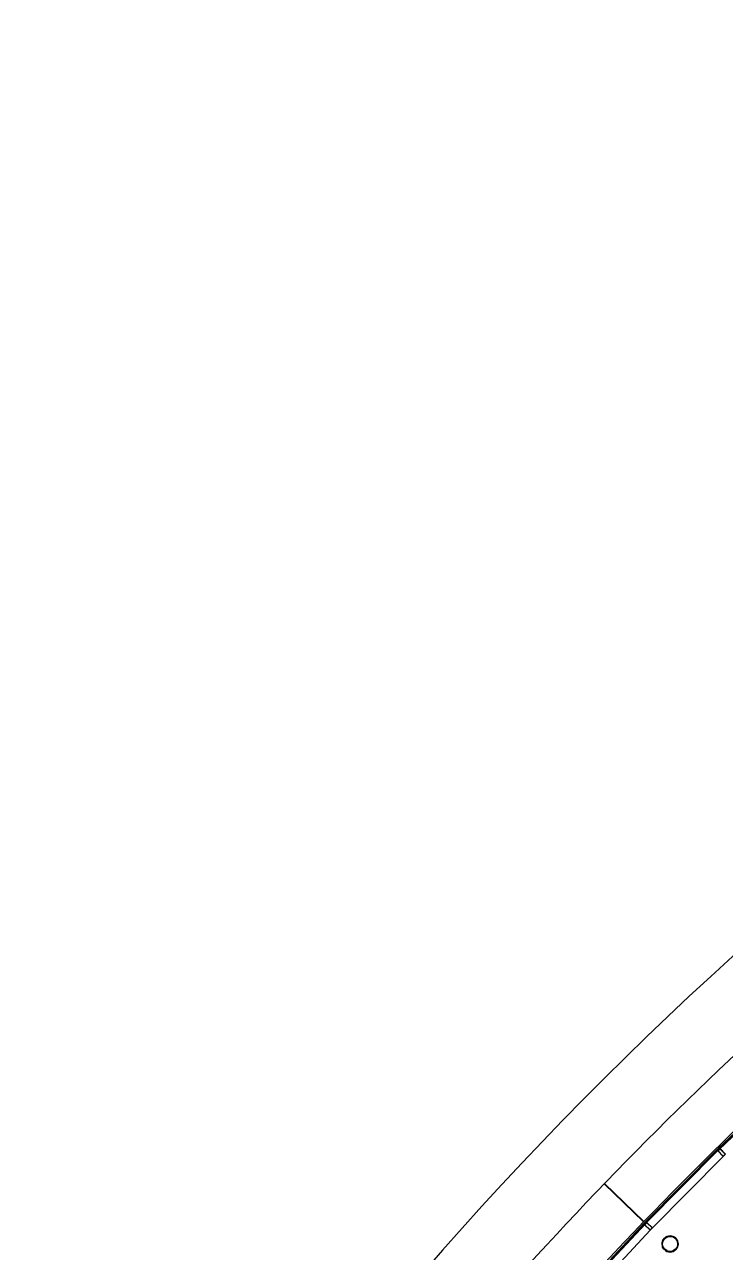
# Model space of a CAD drawing. Extents: x -1850 to 1494, y 4831 to 7402.
# Drawn here: x -1748 to -1192, y 6428 to 7402 of the extents above; entities that cross this region are included whole.
import ezdxf

# ---------------------------------------------------------------- set-up
doc = ezdxf.new("R2010")
doc.units = 0
doc.header["$LTSCALE"] = 48
doc.header["$MEASUREMENT"] = 0
doc.layers.get('0').update_dxf_attribs({"linetype": 'CONTINUOUS'})
for name, color, linetype in [('COL', 14, 'CONTINUOUS'), ('EXWALL', 8, 'CONTINUOUS'), ('EXWINDOW', 8, 'CONTINUOUS'), ('ROOF', 8, 'CONTINUOUS')]:
    doc.layers.add(name, color=color, linetype=linetype)

# ---------------------------------------------------------------- blocks, each defined once
blk = doc.blocks.new('*U37')
at = {"linetype": 'CONTINUOUS', "flags": 128}
blk.add_lwpolyline([(-0.533, 0, 1), (0.533, 0, 1), (-0.533, 0)], format="xyb", dxfattribs=at)
at = {"linetype": 'CONTINUOUS'}
blk.add_arc((0, 0), 0.5, 0, 359.99999, dxfattribs=at)

msp = doc.modelspace()

# ---------------------------------------------------------------- linework, layer by layer
at = {"layer": 'COL', "flags": 128}
for points in [[(-1242.11, 6435.31), (-1241.73, 6437.25), (-1241.44, 6437.68), (-1240.34, 6439.33), (-1239.91, 6439.61), (-1238.26, 6440.71), (-1237.75, 6440.82), (-1235.81, 6441.2), (-1235.3, 6441.1), (-1233.36, 6440.71), (-1232.93, 6440.43), (-1231.29, 6439.33), (-1231, 6438.9), (-1229.9, 6437.25), (-1229.8, 6436.74), (-1229.41, 6434.8), (-1229.51, 6434.29), (-1229.9, 6432.35), (-1230.19, 6431.92), (-1231.29, 6430.28), (-1231.72, 6429.99), (-1233.36, 6428.89), (-1233.87, 6428.79), (-1235.81, 6428.4), (-1236.32, 6428.5), (-1238.26, 6428.89), (-1238.69, 6429.18), (-1240.34, 6430.28), (-1240.63, 6430.71), (-1241.73, 6432.35), (-1241.83, 6432.86), (-1242.21, 6434.8), (-1242.11, 6435.31)], [(-1241.72, 6435.28), (-1241.36, 6437.1), (-1241.09, 6437.5), (-1240.06, 6439.04), (-1239.65, 6439.31), (-1238.11, 6440.34), (-1237.63, 6440.44), (-1235.81, 6440.8), (-1235.34, 6440.71), (-1233.52, 6440.34), (-1233.11, 6440.07), (-1231.57, 6439.04), (-1231.3, 6438.64), (-1230.27, 6437.1), (-1230.17, 6436.62), (-1229.81, 6434.8), (-1229.91, 6434.32), (-1230.27, 6432.5), (-1230.54, 6432.1), (-1231.57, 6430.56), (-1231.97, 6430.29), (-1233.52, 6429.26), (-1233.99, 6429.16), (-1235.81, 6428.8), (-1236.29, 6428.9), (-1238.11, 6429.26), (-1238.51, 6429.53), (-1240.06, 6430.56), (-1240.33, 6430.96), (-1241.36, 6432.5), (-1241.45, 6432.98), (-1241.81, 6434.8), (-1241.72, 6435.28)]]:
    msp.add_lwpolyline(points, dxfattribs=at)
at = {"layer": 'EXWALL'}
msp.add_arc((736.84, 4532.83), 2767.49, 132.6326, 140, dxfattribs=at)
at = {"layer": 'EXWINDOW'}
for p, q in [((-1137.54, 6567.58), (-1197.65, 6510.51)), ((-1138.19, 6566.61), (-1197.47, 6510.33)), ((-1137.85, 6566.25), (-1197.13, 6509.97)), ((-1137.68, 6566.06), (-1196.96, 6509.79)), ((-1198, 6510.17), (-1255.8, 6451.9)), ((-1197.82, 6509.99), (-1255.62, 6451.73)), ((-1197.47, 6509.64), (-1255.27, 6451.38)), ((-1197.29, 6509.46), (-1255.09, 6451.2)), ((-1198.44, 6509.72), (-1198.44, 6509.72)), ((-1197.91, 6509.19), (-1198.26, 6509.55)), ((-1197.29, 6509.46), (-1198, 6510.17)), ((-1196.14, 6510.41), (-1197.92, 6508.66)), ((-1196.14, 6510.14), (-1197.66, 6508.66)), ((-1196.96, 6509.79), (-1197.65, 6510.51)), ((-1196.68, 6510.4), (-1197.02, 6510.76)), ((-1191.84, 6506.03), (-1196.14, 6510.41)), ((-1192.1, 6506.03), (-1196.14, 6510.14)), ((-1193.62, 6504.28), (-1249.87, 6447.59)), ((-1193.62, 6504.28), (-1197.92, 6508.66)), ((-1193.62, 6504.54), (-1197.66, 6508.66)), ((-1193.62, 6504.28), (-1191.84, 6506.03)), ((-1193.62, 6504.55), (-1192.1, 6506.03)), ((-1256.15, 6451.54), (-1320.23, 6382.68)), ((-1255.96, 6451.37), (-1320.05, 6382.51)), ((-1255.6, 6451.03), (-1319.68, 6382.17)), ((-1255.42, 6450.86), (-1319.5, 6382)), ((-1256.02, 6450.58), (-1256.39, 6450.92)), ((-1255.42, 6450.86), (-1256.15, 6451.54)), ((-1254.29, 6451.84), (-1256.03, 6450.04)), ((-1255.09, 6451.2), (-1255.8, 6451.9)), ((-1254.29, 6451.58), (-1255.76, 6450.05)), ((-1254.83, 6451.82), (-1255.18, 6452.17)), ((-1249.87, 6447.59), (-1254.29, 6451.84)), ((-1250.13, 6447.59), (-1254.29, 6451.58)), ((-1251.6, 6445.79), (-1314.15, 6378.57)), ((-1251.6, 6445.79), (-1256.03, 6450.04)), ((-1251.61, 6446.05), (-1255.76, 6450.05)), ((-1250.13, 6447.59), (-1251.61, 6446.05)), ((-1249.87, 6447.59), (-1251.6, 6445.79))]:
    msp.add_line(p, q, dxfattribs=at)
for centre, radius, start, end in [((-1197.99, 6510.51), 0.342, 267.72902, 0.89608), ((-1197.01, 6509.5), 0.288, 80.08693, 188.52839), ((-1256.11, 6451.85), 0.312, 262.94584, 9.21944), ((-1255.14, 6450.92), 0.279, 79.53346, 192.63124)]:
    msp.add_arc(centre, radius, start, end, dxfattribs=at)
at = {"layer": 'ROOF'}
for p, q in [((-1288.21, 6482.41), (-1256.87, 6452.24)), ((-1287.86, 6482.77), (-1256.52, 6452.6))]:
    msp.add_line(p, q, dxfattribs=at)
msp.add_arc((736.84, 4532.83), 2869.62, 90.00033, 149.99979, dxfattribs=at)
at = {"layer": 'ROOF', "extrusion": (0, 0, -1)}
msp.add_arc((-736.84, 4532.83), 2811.01, 40, 47.4574, dxfattribs=at)

# ---------------------------------------------------------------- block references
at = {"layer": 'COL', "xscale": 11.99999999999926, "yscale": 11.99999999999926, "zscale": 11.99999999999926}
msp.add_blockref('*U37', (-1235.81, 6434.8), dxfattribs=at)

doc.saveas('drawing.dxf')
